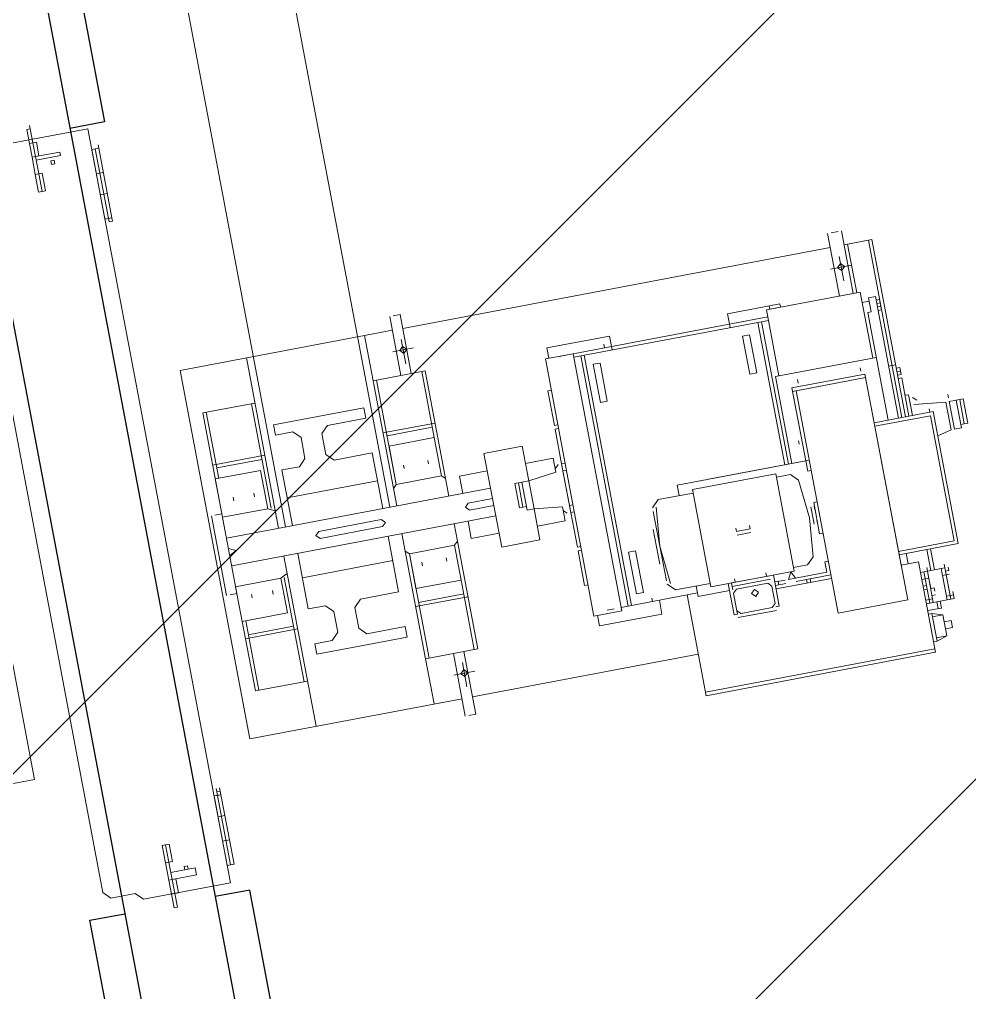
# Model space of a CAD drawing. Extents: x 407440 to 411585, y 6041728 to 6045069.
# Drawn here: x 410419.17 to 410434.59, y 6044232.83 to 6044248.62 of the extents above; entities that cross this region are included whole.
import ezdxf

# ---------------------------------------------------------------- set-up
doc = ezdxf.new("R2010")
doc.units = 0
doc.header["$LTSCALE"] = 5
doc.linetypes.add('foc-TIELINE', pattern=[1.875, 1.25, -0.625])
for name, color, linetype in [('P-BUFFER-PURPLE', 187, 'foc-TIELINE'), ('P-PROPOSED-EXISTING-H', 59, 'Continuous'), ('T-TIE', 201, 'foc-TIELINE')]:
    doc.layers.add(name, color=color, linetype=linetype)

# ---------------------------------------------------------------- blocks, each defined once
blk = doc.blocks.new('P-RIG-877')
at = {"layer": 'T-TIE', "linetype": 'ByBlock', "lineweight": 25}
for points in [[(8.4383, -11.343), (8.2202, -11.343), (8.1513, -11.2741), (7.9906, -11.2741), (7.9906, -10.5393), (-4.1905, -10.5393), (-4.1905, -14.2246), (7.9906, -14.2246), (7.9906, -13.1914), (8.0021, -13.1914), (7.9217, -13.1684)], [(7.9906, -13.2373), (7.8873, -13.2373), (7.8873, -14.1098), (6.4062, -14.1098), (6.4062, -14.2246)], [(3.1802, -14.2246), (3.1802, -14.1098), (3.869, -14.1098), (3.869, -14.2246)], [(8.4383, -17.4048), (8.2202, -17.4048), (8.1513, -17.4737), (7.9906, -17.4737), (7.9906, -18.2084), (-4.1905, -18.2084), (-4.1905, -14.5231), (7.9906, -14.5231), (7.9906, -15.5564), (8.0021, -15.5564), (7.9217, -15.5794)], [(7.9906, -15.5105), (7.8873, -15.5105), (7.8873, -14.6379), (6.4062, -14.6379), (6.4062, -14.5231)]]:
    blk.add_lwpolyline(points, dxfattribs=at)
at = {"layer": 'T-TIE', "linetype": 'ByBlock', "lineweight": 18}
for points in [[(5.35, -11.5611), (5.2697, -11.5611), (5.3615, -11.5611), (5.3615, -11.5841), (5.2697, -11.5841), (5.2697, -11.5381), (5.35, -11.5381)], [(5.2697, -11.5496), (5.35, -11.5496), (5.2697, -11.5496), (5.35, -11.5496)], [(5.2811, -11.6529), (5.2926, -11.6529)], [(5.7059, -11.6529), (5.7174, -11.6529)], [(5.7978, -11.6874), (5.8092, -11.6874)], [(5.7978, -11.6874), (5.8092, -11.6874)], [(5.8896, -11.6989), (5.9011, -11.6989)], [(5.8552, -11.7448), (5.8667, -11.7448)], [(5.8552, -11.7677), (5.8437, -11.7677)], [(4.7875, -11.8481), (4.776, -11.8366), (4.7645, -11.8481), (4.776, -11.8596)], [(4.7875, -11.8481), (4.776, -11.8366), (4.7645, -11.8481), (4.776, -11.8596)], [(4.9367, -12.204), (4.9367, -12.1811), (5.063, -12.1811), (5.063, -12.204)], [(5.7174, -12.1811), (5.7174, -12.4566), (5.3959, -12.4566), (5.3959, -12.1811)], [(5.7174, -12.1925), (5.7404, -12.204), (5.7404, -12.1811)], [(4.8908, -12.2155), (4.8908, -12.1925)], [(5.7289, -12.2499), (5.7404, -12.2499)], [(5.8207, -12.2729), (5.8207, -12.3762), (5.8092, -12.3877), (5.8207, -12.3877), (5.8092, -12.3877), (5.7518, -12.3877), (5.7404, -12.3762), (5.7404, -12.2729), (5.7518, -12.2614), (5.8092, -12.2614)], [(5.5567, -12.3303), (5.5567, -12.3073)], [(5.7748, -12.3188), (5.7633, -12.3073), (5.7518, -12.3188), (5.7633, -12.3303)], [(4.9367, -12.6977), (4.9367, -12.6747), (5.063, -12.6747), (5.063, -12.6977)], [(5.6944, -12.6977), (5.5567, -12.6977), (5.5567, -12.6747), (5.6944, -12.6747)], [(4.8908, -12.801), (4.8908, -12.7781)], [(5.7289, -12.7781), (5.7289, -12.801)], [(5.2697, -13.0077), (5.35, -13.0077), (5.2697, -13.0077), (5.35, -13.0077)], [(4.7875, -13.2947), (4.776, -13.2832), (4.7645, -13.2947), (4.776, -13.3062)], [(4.7875, -13.2947), (4.776, -13.2832), (4.7645, -13.2947), (4.776, -13.3062)], [(5.8552, -13.2947), (5.8437, -13.2832), (5.8322, -13.2947), (5.8437, -13.3062)], [(5.8552, -13.2947), (5.8437, -13.2832), (5.8322, -13.2947), (5.8437, -13.3062)], [(5.3271, -13.6735), (5.3271, -13.4669), (5.3156, -13.4554), (5.3041, -13.4669), (5.3041, -13.6735), (5.3156, -13.685)], [(6.3259, -14.5805), (6.3488, -14.5576), (6.3488, -14.4772), (6.3718, -14.4542), (6.3718, -14.1672), (3.8805, -14.1672), (3.8805, -14.4542), (3.9149, -14.4772), (3.9149, -14.5576), (3.9379, -14.5805)], [(4.156, -14.1557), (4.1675, -14.1557), (4.179, -14.1557), (4.1905, -14.1557), (4.179, -14.1557), (4.1675, -14.1557)], [(4.1675, -14.1557), (4.179, -14.1557)], [(3.9723, -14.2935), (3.9609, -14.2935), (3.9609, -14.305), (3.9723, -14.305)], [(6.3029, -14.2935), (6.2914, -14.2935), (6.2914, -14.305), (6.3029, -14.305)]]:
    blk.add_lwpolyline(points, close=True, dxfattribs=at)
for points in [[(5.35, -11.5381), (5.2697, -11.5381)], [(5.2582, -11.5841), (5.2467, -11.5841)], [(5.2697, -11.5611), (5.35, -11.5611), (5.2697, -11.5611)], [(5.2582, -11.6989), (5.2697, -11.5955), (5.3615, -11.5955), (5.373, -11.6415)], [(5.7289, -11.8366), (5.7289, -11.6415), (5.2926, -11.6415), (5.2926, -11.8366), (5.1319, -11.8366), (5.1319, -12.0777), (5.373, -12.0777), (5.4074, -12.0777), (5.4074, -12.0662)], [(5.7174, -11.8366), (5.7174, -11.6529), (5.3041, -11.6529), (5.3041, -11.8366)], [(5.2237, -11.7218), (5.2237, -11.7103), (5.2926, -11.7103), (5.2467, -11.7103)], [(5.2352, -11.6989), (5.2467, -11.6874)], [(5.7863, -11.7563), (5.7978, -11.7563), (5.7978, -11.7103), (5.9011, -11.7103), (5.9011, -11.6989), (5.9011, -11.7218), (5.9011, -11.7563)], [(5.7978, -11.6989), (5.8092, -11.6989), (5.7978, -11.6989), (5.8092, -11.6989), (5.7978, -11.6989), (5.7863, -11.6989)], [(5.8092, -11.6874), (5.7978, -11.6874)], [(5.7978, -11.6989), (5.9011, -11.6989), (5.7978, -11.6989)], [(5.7978, -11.7103), (5.7978, -11.6989), (5.7978, -11.7103)], [(5.8092, -11.6874), (5.8092, -11.6989), (5.8092, -11.6874)], [(5.8207, -11.6874), (5.8207, -11.7103)], [(5.9011, -11.6989), (5.8896, -11.6989), (5.9011, -11.6989), (5.9011, -11.6874), (5.8896, -11.6874), (5.9011, -11.6874), (5.8896, -11.6874), (5.8781, -11.6874)], [(5.8896, -11.7103), (5.8896, -11.6989), (5.8896, -11.6874), (5.8896, -11.6989), (5.8781, -11.6989)], [(5.97, -11.7333), (5.97, -11.7103), (5.9929, -11.7103), (5.9929, -11.7333)], [(4.7071, -11.8252), (4.7071, -11.7333)], [(4.8563, -11.8137), (4.8678, -11.8137), (4.7071, -11.8137), (4.7071, -11.7333), (5.2926, -11.7333)], [(5.2926, -11.7448), (4.7071, -11.7448)], [(4.9023, -11.7563), (4.9023, -11.7448), (4.9367, -11.7448), (4.9367, -11.7563)], [(4.9138, -11.7448), (4.9138, -11.7563)], [(4.9252, -11.7448), (4.9252, -11.7563)], [(5.1204, -11.7333), (5.1204, -11.7563)], [(5.1319, -11.7218), (5.1319, -11.7333), (5.1319, -11.7218), (5.1548, -11.7218), (5.1548, -11.7333)], [(5.1434, -11.7218), (5.1434, -11.7333)], [(5.2926, -11.7218), (5.1663, -11.7218), (5.1663, -11.7333)], [(5.7289, -11.7333), (5.7978, -11.7333)], [(5.7978, -11.7448), (5.7289, -11.7448)], [(5.8552, -11.7448), (5.8667, -11.7448), (5.8552, -11.7448), (5.8552, -11.7563), (5.8437, -11.7563), (5.8322, -11.7563)], [(5.8781, -11.7448), (5.8781, -11.7563)], [(5.9011, -11.7333), (5.9241, -11.7333), (5.9241, -11.7792), (5.9241, -11.7333)], [(5.9241, -11.7448), (5.9011, -11.7448)], [(6.0274, -11.7792), (6.0274, -11.7677), (6.0159, -11.7333), (6.0159, -11.7677), (6.0044, -11.7677), (6.0159, -11.7677), (6.0044, -11.7677), (6.0159, -11.7677), (6.0274, -11.7677), (5.9355, -11.7677), (5.947, -11.7333), (5.947, -11.7677), (5.9355, -11.7677), (5.947, -11.7677), (5.9355, -11.7677), (5.9355, -11.7792)], [(6.0159, -11.7333), (5.947, -11.7333)], [(5.2926, -11.7907), (4.9367, -11.7907), (4.9367, -11.7792), (4.8908, -11.7792), (4.8908, -11.7563), (5.2926, -11.7563)], [(4.9023, -11.8022), (4.9023, -11.7792)], [(5.7289, -12.537), (6.0618, -12.537), (6.0618, -11.7792), (5.7633, -11.7792), (5.7633, -11.8366), (5.2582, -11.8366), (5.1434, -11.8366), (5.8781, -11.8366), (5.8781, -12.0662), (5.1434, -12.0662), (5.1434, -11.8366), (5.1434, -12.0777), (5.373, -12.0777), (5.373, -12.5025), (5.4074, -12.5025)], [(5.7978, -11.7563), (5.9011, -11.7563), (5.7978, -11.7563)], [(5.7978, -11.7792), (5.7978, -11.7563), (5.7978, -11.7792)], [(5.7978, -11.7677), (5.8437, -11.7677), (5.8322, -11.7677)], [(5.8207, -11.7563), (5.8207, -11.7792)], [(5.8552, -11.7792), (5.8552, -11.7677), (5.8437, -11.7677), (5.8322, -11.7677), (5.8437, -11.7677), (5.8552, -11.7677), (5.9011, -11.7677)], [(5.8437, -11.7792), (5.8437, -11.7677), (5.8552, -11.7677)], [(5.8896, -11.7563), (5.8896, -11.7792)], [(5.9011, -11.7792), (5.9011, -11.7563), (5.9011, -11.7792)], [(6.0503, -11.7792), (6.0503, -12.537)], [(5.086, -12.1122), (4.8678, -12.1122), (4.8678, -11.8022), (5.086, -11.8022)], [(5.086, -11.7907), (5.086, -12.1237), (5.373, -12.1237)], [(4.6612, -11.8252), (4.8678, -11.8252)], [(4.6612, -11.8366), (4.6612, -11.8596)], [(4.776, -11.8826), (4.776, -11.8137)], [(4.8678, -12.1007), (4.8678, -11.8137), (4.8678, -12.1007)], [(5.2582, -11.8366), (5.2467, -11.8366)], [(5.7289, -11.8137), (5.7633, -11.8137)], [(4.6612, -11.8711), (4.8678, -11.8711)], [(4.7071, -13.2832), (4.7071, -11.8711)], [(4.8219, -11.8481), (4.7415, -11.8481)], [(5.1204, -11.8481), (5.1089, -11.8481)], [(5.1204, -12.0548), (5.1089, -12.0548)], [(4.8678, -12.0662), (4.8563, -12.0662), (4.8563, -12.2385), (4.9023, -12.2385)], [(5.3156, -12.0892), (5.3041, -12.0892)], [(5.373, -12.3992), (5.373, -12.0662)], [(5.6141, -12.0662), (5.6141, -12.0777), (5.5108, -12.0777), (5.5108, -12.0662)], [(5.5337, -12.0777), (5.5222, -12.0777)], [(5.5222, -12.0892), (5.5337, -12.0892), (5.5796, -12.0892), (5.5682, -12.0892)], [(5.5796, -12.0777), (5.5682, -12.0777)], [(5.7404, -12.1811), (5.7404, -12.0777), (5.7059, -12.0777), (5.7059, -12.0662)], [(5.7518, -12.1811), (5.7518, -12.0662)], [(5.7633, -12.0662), (5.7633, -12.2499)], [(4.8678, -12.1007), (4.8563, -12.1007)], [(4.8908, -12.1122), (4.8908, -12.7551), (5.7404, -12.7551), (5.7404, -12.8469)], [(4.9023, -12.7551), (4.9023, -12.1122)], [(5.4074, -12.1811), (5.4074, -12.1351), (5.4304, -12.1122), (5.5567, -12.1007), (5.683, -12.1122), (5.7059, -12.1351), (5.7059, -12.1811)], [(4.9023, -12.1351), (5.373, -12.1351)], [(4.9023, -12.1466), (5.373, -12.1466)], [(5.7518, -12.1351), (5.7633, -12.1351)], [(5.7518, -12.1466), (5.7633, -12.1466)], [(5.7174, -12.2499), (5.7289, -12.2499), (5.7174, -12.2499), (5.7289, -12.2499), (5.7404, -12.2499), (5.7404, -12.2155)], [(5.7518, -12.2499), (5.7518, -12.2155)], [(5.7289, -12.2499), (5.7289, -12.2499)], [(5.7289, -12.2499), (5.7289, -12.2499)], [(5.8207, -12.2614), (5.8207, -12.2499), (5.8092, -12.2499), (5.8207, -12.2499), (5.7289, -12.2499)], [(5.7518, -12.2385), (5.7404, -12.2385)], [(5.7404, -12.2499), (5.7404, -12.2499)], [(5.7174, -12.2729), (5.7059, -12.2729)], [(5.7174, -12.2614), (5.7174, -12.3877), (5.7289, -12.3877), (5.7404, -12.3877), (5.7289, -12.3877)], [(5.7289, -12.2614), (5.7289, -12.3877), (5.7289, -12.2614)], [(5.7289, -12.2614), (5.7289, -12.2614)], [(5.7289, -12.2614), (5.7289, -12.2614)], [(5.7404, -12.2614), (5.7404, -12.2614)], [(5.8207, -12.2614), (5.8207, -12.2614)], [(5.8322, -12.3877), (5.8322, -12.2614)], [(5.5452, -12.3418), (5.5567, -12.3418), (5.5567, -12.2959), (5.5452, -12.2959)], [(5.5682, -12.2959), (5.5682, -12.3418)], [(5.7174, -12.3762), (5.7059, -12.3762)], [(5.7059, -12.5025), (5.7404, -12.5025), (5.7404, -12.3992), (5.7289, -12.3992), (5.7174, -12.3992), (5.7289, -12.3992), (5.8207, -12.3992), (5.8207, -12.3877)], [(5.7289, -12.3877), (5.7289, -12.3877)], [(5.7289, -12.3877), (5.7289, -12.3877)], [(5.7289, -12.3877), (5.7289, -12.3877)], [(5.7289, -12.3877), (5.7289, -12.3877)], [(5.7404, -12.3877), (5.7404, -12.3877)], [(5.7404, -12.3877), (5.7404, -12.3877)], [(5.8207, -12.3877), (5.8207, -12.3877)], [(5.4304, -12.5944), (5.4074, -12.5714), (5.4074, -12.4566)], [(5.683, -12.5944), (5.7059, -12.5714), (5.7059, -12.4566)], [(5.7289, -12.5025), (5.7289, -12.7551)], [(5.9241, -13.2832), (5.9241, -12.537)], [(5.4304, -12.5829), (5.5567, -12.5944), (5.683, -12.5829)], [(5.4419, -12.5944), (5.6715, -12.5944)], [(4.9023, -12.6288), (4.8563, -12.6288), (4.8563, -12.8355), (4.8908, -12.8355)], [(5.4993, -12.6058), (5.6141, -12.6058)], [(5.7404, -12.8355), (5.7748, -12.8355), (5.7748, -12.6288), (5.7289, -12.6288)], [(4.8908, -12.6518), (4.8793, -12.6518)], [(5.7289, -12.6518), (5.7174, -12.6518)], [(4.9023, -12.7206), (5.7289, -12.7206)], [(4.8908, -12.7551), (4.8908, -12.8469)], [(4.9023, -12.7321), (5.7289, -12.7321)], [(5.7404, -12.8469), (4.8908, -12.8469), (5.7404, -12.8469)], [(5.1089, -12.8469), (5.1089, -12.8584), (4.9941, -12.8584), (4.9941, -12.8469)], [(5.373, -12.8469), (5.373, -12.8584), (5.2582, -12.8584), (5.2352, -12.8584), (5.1204, -12.8584), (5.1204, -12.8469)], [(5.5108, -12.8469), (5.5108, -12.8584), (5.3959, -12.8584), (5.373, -12.8584), (5.3845, -12.8584), (5.2467, -12.8584), (5.2352, -12.8584), (5.2352, -12.8469)], [(5.2582, -12.8584), (5.2582, -12.8469)], [(5.3959, -12.8584), (5.3959, -12.8469)], [(5.637, -12.8469), (5.637, -12.8584), (5.5222, -12.8584), (5.5222, -12.8469)], [(5.2123, -12.9732), (5.2123, -12.8814), (5.2582, -12.8814), (5.2697, -12.9732), (5.2697, -12.9962), (5.3615, -12.9962), (5.3615, -12.9732), (5.373, -12.8814), (5.4189, -12.8814), (5.4189, -12.9732)], [(5.2467, -12.8814), (5.2352, -12.8699)], [(5.3959, -12.8699), (5.3845, -12.8814)], [(5.2697, -12.9732), (5.1548, -12.9732), (5.1548, -13.0995), (5.4648, -13.0995), (5.4648, -12.9732), (5.3615, -12.9732)], [(5.2582, -12.9732), (5.2467, -12.9732)], [(5.2697, -12.9732), (5.3615, -12.9732), (5.2697, -12.9732)], [(5.2697, -13.0191), (5.35, -13.0191), (5.2697, -13.0191), (5.35, -13.0191), (5.2697, -13.0191), (5.2697, -12.9962), (5.35, -12.9962), (5.35, -13.0191)], [(5.2123, -13.0995), (5.2123, -13.1914), (5.2697, -13.1914)], [(5.2697, -13.972), (5.2697, -13.0995)], [(5.3271, -13.0995), (5.3271, -13.1799), (5.3156, -13.1914), (5.3041, -13.1799), (5.3041, -13.0995)], [(5.4189, -13.0995), (5.4189, -13.1914), (5.3615, -13.1914)], [(5.3615, -13.972), (5.3615, -13.0995)], [(4.8563, -13.4095), (4.8563, -13.2373), (5.2123, -13.2373), (5.2008, -13.2488), (5.2008, -13.398), (5.2123, -13.4095), (5.2697, -13.4095), (4.8563, -13.4095), (4.7071, -13.4095)], [(4.776, -13.3291), (4.776, -13.2602)], [(4.8563, -13.398), (5.2008, -13.398), (5.0745, -13.398), (5.0745, -13.2488), (5.2008, -13.2488)], [(4.8563, -13.2488), (5.0745, -13.2488)], [(5.0286, -13.2373), (5.0286, -13.4095)], [(5.04, -13.398), (5.04, -13.2488)], [(5.2123, -13.2373), (5.2697, -13.2373)], [(5.9241, -13.4095), (5.7748, -13.4095), (5.3615, -13.4095), (5.4189, -13.4095), (5.4304, -13.398), (5.4304, -13.2488), (5.4189, -13.2373), (5.7748, -13.2373), (5.7748, -13.4095)], [(5.3615, -13.2373), (5.4189, -13.2373)], [(5.5452, -13.2488), (5.5452, -13.398), (5.4304, -13.398), (5.7748, -13.398)], [(5.4304, -13.2488), (5.5452, -13.2488), (5.7748, -13.2488)], [(5.5911, -13.398), (5.5911, -13.2488)], [(5.6026, -13.2373), (5.6026, -13.398), (5.6026, -13.4095)], [(5.8437, -13.3291), (5.8437, -13.2602)], [(4.8563, -13.2832), (4.6612, -13.2832), (4.6612, -13.3062)], [(4.8219, -13.2947), (4.7415, -13.2947)], [(5.1548, -13.2832), (5.1434, -13.2832)], [(5.4763, -13.2832), (5.4648, -13.2832)], [(5.9815, -13.3062), (5.9815, -13.2832), (5.7748, -13.2832)], [(5.8896, -13.2947), (5.8092, -13.2947)], [(4.6612, -13.3176), (4.8563, -13.3176)], [(4.7071, -13.3176), (4.7071, -14.018), (5.9241, -14.018), (5.9241, -13.3176)], [(5.7748, -13.3176), (5.9815, -13.3176)], [(5.1548, -13.3636), (5.1434, -13.3636)], [(5.4763, -13.3636), (5.4648, -13.3636)], [(5.2697, -13.4325), (1.8025, -13.4325), (1.8025, -13.7769), (5.2697, -13.7769)], [(5.2697, -13.4554), (5.086, -13.4554), (5.086, -13.5817), (5.063, -13.6047), (4.9941, -13.6047), (4.9712, -13.5817), (4.9712, -13.4554), (4.9367, -13.4554), (4.9367, -13.7539), (4.9712, -13.7539), (4.9712, -13.6965), (4.9941, -13.6735), (5.063, -13.6735), (5.086, -13.6965), (5.086, -13.7539), (5.2697, -13.7539)], [(5.1778, -13.7539), (5.1778, -13.4554)], [(5.3615, -13.7539), (5.5452, -13.7539), (5.5452, -13.6965), (5.5682, -13.6735), (5.637, -13.6735), (5.66, -13.6965), (5.66, -13.7539), (5.6944, -13.7539), (5.6944, -13.4554), (5.66, -13.4554), (5.66, -13.5817), (5.637, -13.6047), (5.5682, -13.6047), (5.5452, -13.5817), (5.5452, -13.4554), (5.3615, -13.4554)], [(5.4419, -13.7539), (5.4419, -13.4554)], [(5.2008, -13.8228), (5.0745, -13.8228), (5.0745, -13.972), (5.2008, -13.972), (5.2008, -13.8228), (5.2123, -13.7998), (5.2697, -13.7998), (4.7071, -13.7998)], [(4.8563, -13.7998), (4.8563, -13.972), (5.1778, -13.972)], [(5.0286, -13.7998), (5.0286, -13.972)], [(5.4304, -13.8228), (5.5452, -13.8228), (5.5452, -13.972), (5.4304, -13.972), (5.4304, -13.8228), (5.4189, -13.7998), (5.3615, -13.7998), (5.9241, -13.7998)], [(5.4648, -13.972), (5.7748, -13.972), (5.7748, -13.7998)], [(5.6026, -13.7998), (5.6026, -13.9606), (5.6026, -13.972)], [(4.8563, -13.8113), (5.2008, -13.8113)], [(5.04, -13.9606), (5.04, -13.8113)], [(5.4304, -13.8113), (5.7748, -13.8113)], [(5.5911, -13.9606), (5.5911, -13.8113)], [(5.1548, -13.8572), (5.1434, -13.8572)], [(5.4763, -13.8572), (5.4648, -13.8572)], [(5.1548, -13.9261), (5.1434, -13.9261)], [(5.4763, -13.9261), (5.4648, -13.9261)], [(5.3271, -13.972), (5.3156, -13.9491), (5.3041, -13.972)], [(4.8563, -13.9606), (5.0745, -13.9606)], [(5.4533, -13.995), (5.4533, -13.972), (5.1893, -13.972), (5.1893, -13.995)], [(5.5452, -13.9606), (5.7748, -13.9606)], [(5.1893, -14.0065), (5.4533, -14.0065)], [(3.9494, -14.1672), (3.9494, -14.1443), (4.179, -14.1443), (4.179, -14.1557), (4.1905, -14.1557), (4.179, -14.1557), (4.179, -14.1443), (4.179, -14.1672), (3.9494, -14.1672), (3.9494, -14.1557), (3.9494, -14.1443), (3.9379, -14.1443)], [(4.1905, -14.1443), (4.1905, -14.1557), (3.9494, -14.1557)], [(4.0297, -14.1443), (4.0297, -14.1672)], [(4.0986, -14.1443), (4.0986, -14.1672)], [(4.179, -14.1672), (4.179, -14.1557), (4.179, -14.1443), (4.1905, -14.1443), (4.179, -14.1443), (4.1675, -14.1443), (4.179, -14.1443), (4.179, -14.1557)], [(6.0618, -14.1443), (6.0733, -14.1443), (6.0618, -14.1443), (6.0733, -14.1443), (6.0848, -14.1443), (6.0733, -14.1443), (6.0733, -14.1557), (6.0733, -14.1443), (6.3144, -14.1443), (6.3144, -14.1672), (6.0848, -14.1672), (6.0848, -14.1443), (6.0848, -14.1557), (6.0733, -14.1557), (6.0618, -14.1557), (6.0733, -14.1557), (6.0618, -14.1557)], [(6.3144, -14.1557), (6.0733, -14.1557), (6.0848, -14.1557), (6.0733, -14.1557), (6.0848, -14.1557), (6.0848, -14.1443), (6.0848, -14.1557), (6.0733, -14.1557), (6.0848, -14.1557), (6.0848, -14.1672)], [(6.1537, -14.1443), (6.1537, -14.1672)], [(6.234, -14.1443), (6.234, -14.1672)], [(6.3029, -14.1443), (6.3144, -14.1443), (6.3144, -14.1557), (6.3144, -14.1672)], [(3.9494, -14.3509), (3.9494, -14.2705), (3.9379, -14.2705), (3.9379, -14.3509), (3.892, -14.3509), (3.9379, -14.3509), (3.9953, -14.3509), (4.0527, -14.3509), (4.0527, -14.3624), (3.9953, -14.3624), (3.9953, -14.3394), (4.0527, -14.3394), (4.0527, -14.3624), (3.9953, -14.3624)], [(6.3029, -14.3509), (6.3029, -14.2705), (6.3259, -14.2705), (6.3259, -14.3509), (6.3718, -14.3509), (6.4177, -14.3509)], [(3.8805, -14.3624), (3.846, -14.3624), (3.892, -14.3624), (3.9379, -14.3624), (3.9379, -14.3394), (3.892, -14.3394), (3.892, -14.3624), (3.9379, -14.3624), (3.9953, -14.3624), (4.0527, -14.3624)], [(6.3259, -14.3624), (6.3718, -14.3624), (6.3718, -14.3394), (6.3259, -14.3394), (6.3259, -14.3624), (6.3718, -14.3624), (6.4177, -14.3624), (6.3718, -14.3624), (6.3259, -14.3624), (6.2685, -14.3624), (6.2111, -14.3624), (6.2685, -14.3624), (6.2685, -14.3394), (6.2111, -14.3394), (6.2111, -14.3624), (6.2685, -14.3624)], [(3.892, -14.3509), (3.846, -14.3509), (3.8346, -14.3509), (3.846, -14.3509), (3.8805, -14.3509)], [(3.846, -14.3624), (3.846, -14.3509), (3.846, -14.3624)], [(3.846, -14.3624), (3.846, -14.3509), (3.846, -14.3624)], [(3.892, -14.3624), (3.9379, -14.3624)], [(3.9953, -14.3509), (4.0527, -14.3509)], [(6.2111, -14.3509), (6.2685, -14.3509), (6.3259, -14.3509), (6.3718, -14.3509), (6.4177, -14.3509), (6.4062, -14.3509)], [(6.2685, -14.3509), (6.2111, -14.3509), (6.2111, -14.3624)], [(6.4177, -14.3624), (6.4177, -14.3509), (6.4177, -14.3624)], [(4.7071, -15.4301), (4.7071, -14.7298), (5.9241, -14.7298), (5.9241, -15.4301)]]:
    blk.add_lwpolyline(points, dxfattribs=at)

msp = doc.modelspace()

# ---------------------------------------------------------------- hatches: boundary and pattern name
at = {"layer": 'P-PROPOSED-EXISTING-H'}
h = msp.add_hatch(dxfattribs=at)
h.set_pattern_fill('ANSI31', color=256, scale=3.498392, style=0)
h.set_pattern_definition([(45, (-102.852, 2739.382), (-7.854113246, 7.854113246), [])])
edge = h.paths.add_edge_path()
edge.add_line((410849.565, 6043843.767), (410381.581, 6043755.258))
edge.add_line((410381.581, 6043755.258), (409934.712, 6043670.743))
edge.add_line((409934.712, 6043670.743), (409814.106, 6044308.44))
edge.add_line((409814.106, 6044308.44), (410263.945, 6044377.375))
edge.add_line((410263.945, 6044377.375), (410794.85, 6044458.734))
edge.add_line((410794.85, 6044458.734), (411169.273, 6044565.411))
edge.add_line((411169.273, 6044565.411), (411290.002, 6043927.065))
edge.add_line((411290.002, 6043927.065), (411039.067, 6043879.607))
edge.add_arc((410922.403, 6043977.554), 152.33, 241.43508, 319.98432, ccw=False)

# ---------------------------------------------------------------- linework, layer by layer
at = {"layer": 'P-BUFFER-PURPLE'}
msp.add_circle((410670.316, 6044396.422, -0.107), 250.434, dxfattribs=at)

# ---------------------------------------------------------------- block references
at = {"layer": 'T-TIE', "linetype": 'ByBlock', "xscale": 4.999999999955019, "yscale": 4.999999999955019, "zscale": 4.999999999955019, "rotation": 280.7096999997605}
msp.add_blockref('P-RIG-877', (410486.28, 6044279.077), dxfattribs=at)

doc.saveas('drawing.dxf')
